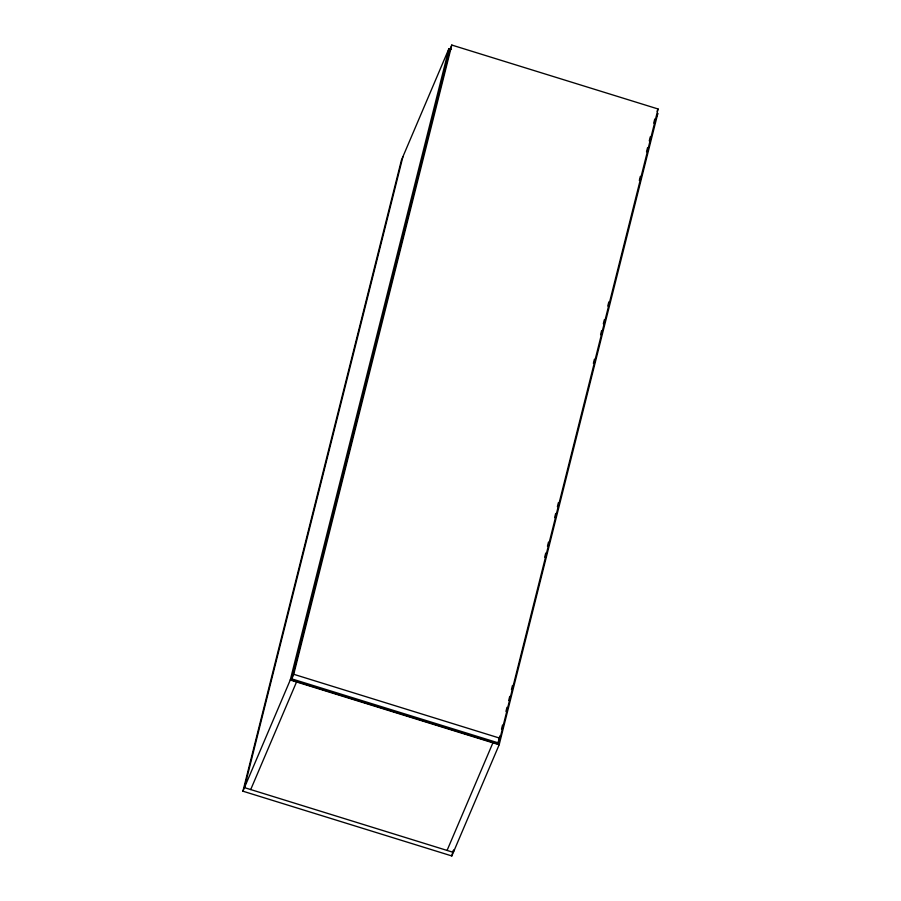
<?xml version="1.0" encoding="UTF-8"?>
<svg xmlns="http://www.w3.org/2000/svg" width="901" height="901" viewBox="0 0 901 901"><rect width="100%" height="100%" fill="white"/><g stroke="black" fill="none" stroke-linecap="round" stroke-linejoin="round"><path stroke-width="1.35" d="M242.921 791.202L290.437 679.613L499.334 744.361L451.818 855.95L242.921 791.202L401.407 160.232L448.935 48.643L451.435 49.42M402.938 156.65L244.453 787.62L453.338 852.369L454.025 849.643M448.935 48.643L290.268 680.018L499.165 744.767L657.831 113.391L656.57 116.353M291.789 678.881L449.847 49.634L451.795 45.05L658.079 108.987L500.021 738.234L498.073 742.818L291.789 678.881L293.737 674.297L451.795 45.05M451.818 855.95L453.18 850.499M498.073 742.818L499.785 735.993M501.497 729.168L502.533 725.08M505.957 711.43L506.981 707.33M508.705 700.505L509.729 696.405M511.441 689.592L512.478 685.492M544.7 557.19L545.724 553.09M547.448 546.265L548.472 542.165M554.644 517.602L555.669 513.502M557.381 506.677L558.417 502.589M593.387 363.362L594.412 359.262M600.584 334.699L601.609 330.599M603.332 323.774L604.357 319.686M607.781 306.036L608.817 301.936M639.327 180.459L640.352 176.359M646.524 151.796L647.56 147.696M649.272 140.871L650.297 136.772M653.732 123.122L654.757 119.033M250.715 789.558L296.711 681.561M657.099 111.285L658.079 108.987M447.076 850.42L493.072 742.424M293.737 674.297L500.021 738.234"/></g></svg>
